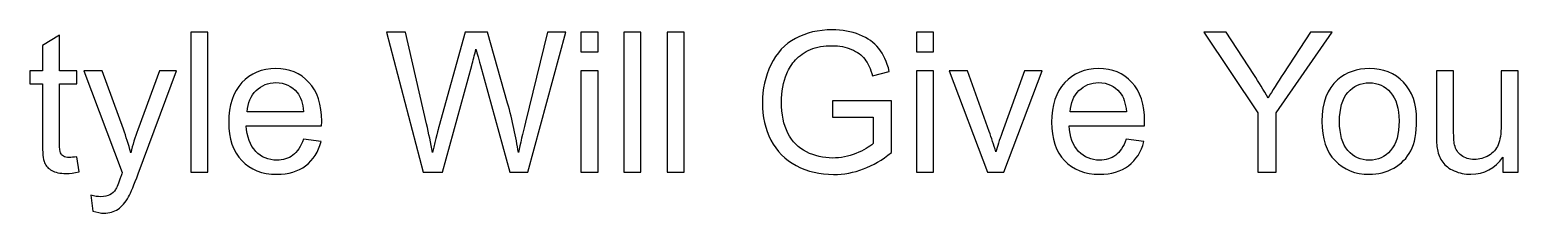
# Model space of a CAD drawing. Header units: centimetres. Extents: x -208 to 206, y -104 to 104.
# Drawn here: x 26.42 to 57.19, y -61.67 to -57.89 of the extents above; entities that cross this region are included whole.
import ezdxf

# ---------------------------------------------------------------- set-up
doc = ezdxf.new("R2010")
doc.units = ezdxf.units.CM
doc.header["$MEASUREMENT"] = 0
doc.layers.add('#Layer 1', color=7, linetype='Continuous')

msp = doc.modelspace()

# ---------------------------------------------------------------- linework, layer by layer
at = {"layer": '#Layer 1', "color": 8}
for points, knots in [([(27.38645, -60.50658), (27.38645, -60.50658), (27.43481, -60.81957), (27.43481, -60.81957), (27.43481, -60.81957), (27.33541, -60.84039), (27.24608, -60.85114), (27.16816, -60.85114), (27.16816, -60.85114), (27.03988, -60.85114), (26.94047, -60.83099), (26.86927, -60.79002), (26.86927, -60.79002), (26.79875, -60.74905), (26.74905, -60.69599), (26.72016, -60.62949), (26.72016, -60.62949), (26.69128, -60.563), (26.67718, -60.42329), (26.67718, -60.21037), (26.67718, -60.21037), (26.67718, -60.21037), (26.67718, -59.00541), (26.67718, -59.00541), (26.67718, -59.00541), (26.67718, -59.00541), (26.41523, -59.00541), (26.41523, -59.00541), (26.41523, -59.00541), (26.41523, -59.00541), (26.41523, -58.73137), (26.41523, -58.73137), (26.41523, -58.73137), (26.41523, -58.73137), (26.67718, -58.73137), (26.67718, -58.73137), (26.67718, -58.73137), (26.67718, -58.73137), (26.67718, -58.21419), (26.67718, -58.21419), (26.67718, -58.21419), (26.67718, -58.21419), (27.03182, -58.00127), (27.03182, -58.00127), (27.03182, -58.00127), (27.03182, -58.00127), (27.03182, -58.73137), (27.03182, -58.73137), (27.03182, -58.73137), (27.03182, -58.73137), (27.38645, -58.73137), (27.38645, -58.73137), (27.38645, -58.73137), (27.38645, -58.73137), (27.38645, -59.00541), (27.38645, -59.00541), (27.38645, -59.00541), (27.38645, -59.00541), (27.03182, -59.00541), (27.03182, -59.00541), (27.03182, -59.00541), (27.03182, -59.00541), (27.03182, -60.23052), (27.03182, -60.23052), (27.03182, -60.23052), (27.03182, -60.33194), (27.03786, -60.3971), (27.05062, -60.42598), (27.05062, -60.42598), (27.06271, -60.45486), (27.08286, -60.4777), (27.11107, -60.49516), (27.11107, -60.49516), (27.13928, -60.51195), (27.17958, -60.52068), (27.23197, -60.52068), (27.23197, -60.52068), (27.27093, -60.52068), (27.32265, -60.51598), (27.38645, -60.50658)], [0, 0, 0, 0, 0.04761905, 0.04761905, 0.04761905, 0.04761905, 0.0952381, 0.0952381, 0.0952381, 0.0952381, 0.14285714, 0.14285714, 0.14285714, 0.14285714, 0.19047619, 0.19047619, 0.19047619, 0.19047619, 0.23809524, 0.23809524, 0.23809524, 0.23809524, 0.28571429, 0.28571429, 0.28571429, 0.28571429, 0.33333333, 0.33333333, 0.33333333, 0.33333333, 0.38095238, 0.38095238, 0.38095238, 0.38095238, 0.42857143, 0.42857143, 0.42857143, 0.42857143, 0.47619048, 0.47619048, 0.47619048, 0.47619048, 0.52380952, 0.52380952, 0.52380952, 0.52380952, 0.57142857, 0.57142857, 0.57142857, 0.57142857, 0.61904762, 0.61904762, 0.61904762, 0.61904762, 0.66666667, 0.66666667, 0.66666667, 0.66666667, 0.71428571, 0.71428571, 0.71428571, 0.71428571, 0.76190476, 0.76190476, 0.76190476, 0.76190476, 0.80952381, 0.80952381, 0.80952381, 0.80952381, 0.85714286, 0.85714286, 0.85714286, 0.85714286, 0.9047619, 0.9047619, 0.9047619, 0.9047619, 1, 1, 1, 1]), ([(29.74332, -60.82293), (29.74332, -60.82293), (29.74332, -57.93746), (29.74332, -57.93746), (29.74332, -57.93746), (29.74332, -57.93746), (30.09796, -57.93746), (30.09796, -57.93746), (30.09796, -57.93746), (30.09796, -57.93746), (30.09796, -60.82293), (30.09796, -60.82293), (30.09796, -60.82293), (30.09796, -60.82293), (29.74332, -60.82293), (29.74332, -60.82293)], [0, 0, 0, 0, 0.2, 0.2, 0.2, 0.2, 0.4, 0.4, 0.4, 0.4, 0.6, 0.6, 0.6, 0.6, 1, 1, 1, 1]), ([(34.54974, -60.82293), (34.54974, -60.82293), (33.79009, -57.93746), (33.79009, -57.93746), (33.79009, -57.93746), (33.79009, -57.93746), (34.18637, -57.93746), (34.18637, -57.93746), (34.18637, -57.93746), (34.18637, -57.93746), (34.61892, -59.82954), (34.61892, -59.82954), (34.61892, -59.82954), (34.66594, -60.02768), (34.70758, -60.22448), (34.74318, -60.41926), (34.74318, -60.41926), (34.81908, -60.11164), (34.86341, -59.93432), (34.87617, -59.8873), (34.87617, -59.8873), (34.87617, -59.8873), (35.42156, -57.93746), (35.42156, -57.93746), (35.42156, -57.93746), (35.42156, -57.93746), (35.88165, -57.93746), (35.88165, -57.93746), (35.88165, -57.93746), (35.88165, -57.93746), (36.29539, -59.39833), (36.29539, -59.39833), (36.29539, -59.39833), (36.39682, -59.76103), (36.47204, -60.10156), (36.5204, -60.41926), (36.5204, -60.41926), (36.55869, -60.23724), (36.60772, -60.02835), (36.6675, -59.7926), (36.6675, -59.7926), (36.6675, -59.7926), (37.11818, -57.93746), (37.11818, -57.93746), (37.11818, -57.93746), (37.11818, -57.93746), (37.5017, -57.93746), (37.5017, -57.93746), (37.5017, -57.93746), (37.5017, -57.93746), (36.71183, -60.82293), (36.71183, -60.82293), (36.71183, -60.82293), (36.71183, -60.82293), (36.3404, -60.82293), (36.3404, -60.82293), (36.3404, -60.82293), (36.3404, -60.82293), (35.73523, -58.62458), (35.73523, -58.62458), (35.73523, -58.62458), (35.68418, -58.44054), (35.65328, -58.3277), (35.64187, -58.28606), (35.64187, -58.28606), (35.60895, -58.4177), (35.5794, -58.53054), (35.55388, -58.6239), (35.55388, -58.6239), (35.55388, -58.6239), (34.94871, -60.82293), (34.94871, -60.82293), (34.94871, -60.82293), (34.94871, -60.82293), (34.54974, -60.82293), (34.54974, -60.82293)], [0, 0, 0, 0, 0.05, 0.05, 0.05, 0.05, 0.1, 0.1, 0.1, 0.1, 0.15, 0.15, 0.15, 0.15, 0.2, 0.2, 0.2, 0.2, 0.25, 0.25, 0.25, 0.25, 0.3, 0.3, 0.3, 0.3, 0.35, 0.35, 0.35, 0.35, 0.4, 0.4, 0.4, 0.4, 0.45, 0.45, 0.45, 0.45, 0.5, 0.5, 0.5, 0.5, 0.55, 0.55, 0.55, 0.55, 0.6, 0.6, 0.6, 0.6, 0.65, 0.65, 0.65, 0.65, 0.7, 0.7, 0.7, 0.7, 0.75, 0.75, 0.75, 0.75, 0.8, 0.8, 0.8, 0.8, 0.85, 0.85, 0.85, 0.85, 0.9, 0.9, 0.9, 0.9, 1, 1, 1, 1]), ([(37.81134, -58.34046), (37.81134, -58.34046), (37.81134, -57.93746), (37.81134, -57.93746), (37.81134, -57.93746), (37.81134, -57.93746), (38.16598, -57.93746), (38.16598, -57.93746), (38.16598, -57.93746), (38.16598, -57.93746), (38.16598, -58.34046), (38.16598, -58.34046), (38.16598, -58.34046), (38.16598, -58.34046), (37.81134, -58.34046), (37.81134, -58.34046)], [0, 0, 0, 0, 0.2, 0.2, 0.2, 0.2, 0.4, 0.4, 0.4, 0.4, 0.6, 0.6, 0.6, 0.6, 1, 1, 1, 1]), ([(38.69861, -60.82293), (38.69861, -60.82293), (38.69861, -57.93746), (38.69861, -57.93746), (38.69861, -57.93746), (38.69861, -57.93746), (39.05325, -57.93746), (39.05325, -57.93746), (39.05325, -57.93746), (39.05325, -57.93746), (39.05325, -60.82293), (39.05325, -60.82293), (39.05325, -60.82293), (39.05325, -60.82293), (38.69861, -60.82293), (38.69861, -60.82293)], [0, 0, 0, 0, 0.2, 0.2, 0.2, 0.2, 0.4, 0.4, 0.4, 0.4, 0.6, 0.6, 0.6, 0.6, 1, 1, 1, 1]), ([(39.59394, -60.82293), (39.59394, -60.82293), (39.59394, -57.93746), (39.59394, -57.93746), (39.59394, -57.93746), (39.59394, -57.93746), (39.94858, -57.93746), (39.94858, -57.93746), (39.94858, -57.93746), (39.94858, -57.93746), (39.94858, -60.82293), (39.94858, -60.82293), (39.94858, -60.82293), (39.94858, -60.82293), (39.59394, -60.82293), (39.59394, -60.82293)], [0, 0, 0, 0, 0.2, 0.2, 0.2, 0.2, 0.4, 0.4, 0.4, 0.4, 0.6, 0.6, 0.6, 0.6, 1, 1, 1, 1]), ([(43.01136, -59.69051), (43.01136, -59.69051), (43.01136, -59.35199), (43.01136, -59.35199), (43.01136, -59.35199), (43.01136, -59.35199), (44.23245, -59.35199), (44.23245, -59.35199), (44.23245, -59.35199), (44.23245, -59.35199), (44.23245, -60.42128), (44.23245, -60.42128), (44.23245, -60.42128), (44.04505, -60.57038), (43.85161, -60.68322), (43.65213, -60.75845), (43.65213, -60.75845), (43.45264, -60.83368), (43.24779, -60.87129), (43.03823, -60.87129), (43.03823, -60.87129), (42.75479, -60.87129), (42.49754, -60.81084), (42.26582, -60.68927), (42.26582, -60.68927), (42.03476, -60.56837), (41.85946, -60.39239), (41.74192, -60.16336), (41.74192, -60.16336), (41.62371, -59.93365), (41.5646, -59.67707), (41.5646, -59.3943), (41.5646, -59.3943), (41.5646, -59.11355), (41.62303, -58.8516), (41.74057, -58.60778), (41.74057, -58.60778), (41.85812, -58.36464), (42.0267, -58.18396), (42.24701, -58.06642), (42.24701, -58.06642), (42.46731, -57.94821), (42.7212, -57.8891), (43.00868, -57.8891), (43.00868, -57.8891), (43.21689, -57.8891), (43.40563, -57.92269), (43.57422, -57.99053), (43.57422, -57.99053), (43.7428, -58.05836), (43.87512, -58.1524), (43.9705, -58.27262), (43.9705, -58.27262), (44.06654, -58.39352), (44.13908, -58.55136), (44.18879, -58.74548), (44.18879, -58.74548), (44.18879, -58.74548), (43.84422, -58.83951), (43.84422, -58.83951), (43.84422, -58.83951), (43.80057, -58.69309), (43.74683, -58.57756), (43.68303, -58.49293), (43.68303, -58.49293), (43.61855, -58.40897), (43.5272, -58.34181), (43.40764, -58.29143), (43.40764, -58.29143), (43.28876, -58.24106), (43.15644, -58.21553), (43.01069, -58.21553), (43.01069, -58.21553), (42.83673, -58.21553), (42.68628, -58.2424), (42.55866, -58.29546), (42.55866, -58.29546), (42.43172, -58.34852), (42.32962, -58.41838), (42.25104, -58.50569), (42.25104, -58.50569), (42.17313, -58.59234), (42.11268, -58.68771), (42.06969, -58.79115), (42.06969, -58.79115), (41.99648, -58.97048), (41.95954, -59.16392), (41.95954, -59.37281), (41.95954, -59.37281), (41.95954, -59.63073), (42.00387, -59.84633), (42.09185, -60.02029), (42.09185, -60.02029), (42.18051, -60.19358), (42.30947, -60.32254), (42.47806, -60.4065), (42.47806, -60.4065), (42.64732, -60.49046), (42.82665, -60.53277), (43.01674, -60.53277), (43.01674, -60.53277), (43.18196, -60.53277), (43.34316, -60.50053), (43.50033, -60.43672), (43.50033, -60.43672), (43.6575, -60.37224), (43.77639, -60.30441), (43.85766, -60.23119), (43.85766, -60.23119), (43.85766, -60.23119), (43.85766, -59.69051), (43.85766, -59.69051), (43.85766, -59.69051), (43.85766, -59.69051), (43.01136, -59.69051), (43.01136, -59.69051)], [0, 0, 0, 0, 0.03333333, 0.03333333, 0.03333333, 0.03333333, 0.06666667, 0.06666667, 0.06666667, 0.06666667, 0.1, 0.1, 0.1, 0.1, 0.13333333, 0.13333333, 0.13333333, 0.13333333, 0.16666667, 0.16666667, 0.16666667, 0.16666667, 0.2, 0.2, 0.2, 0.2, 0.23333333, 0.23333333, 0.23333333, 0.23333333, 0.26666667, 0.26666667, 0.26666667, 0.26666667, 0.3, 0.3, 0.3, 0.3, 0.33333333, 0.33333333, 0.33333333, 0.33333333, 0.36666667, 0.36666667, 0.36666667, 0.36666667, 0.4, 0.4, 0.4, 0.4, 0.43333333, 0.43333333, 0.43333333, 0.43333333, 0.46666667, 0.46666667, 0.46666667, 0.46666667, 0.5, 0.5, 0.5, 0.5, 0.53333333, 0.53333333, 0.53333333, 0.53333333, 0.56666667, 0.56666667, 0.56666667, 0.56666667, 0.6, 0.6, 0.6, 0.6, 0.63333333, 0.63333333, 0.63333333, 0.63333333, 0.66666667, 0.66666667, 0.66666667, 0.66666667, 0.7, 0.7, 0.7, 0.7, 0.73333333, 0.73333333, 0.73333333, 0.73333333, 0.76666667, 0.76666667, 0.76666667, 0.76666667, 0.8, 0.8, 0.8, 0.8, 0.83333333, 0.83333333, 0.83333333, 0.83333333, 0.86666667, 0.86666667, 0.86666667, 0.86666667, 0.9, 0.9, 0.9, 0.9, 0.93333333, 0.93333333, 0.93333333, 0.93333333, 1, 1, 1, 1]), ([(44.75164, -58.34046), (44.75164, -58.34046), (44.75164, -57.93746), (44.75164, -57.93746), (44.75164, -57.93746), (44.75164, -57.93746), (45.10628, -57.93746), (45.10628, -57.93746), (45.10628, -57.93746), (45.10628, -57.93746), (45.10628, -58.34046), (45.10628, -58.34046), (45.10628, -58.34046), (45.10628, -58.34046), (44.75164, -58.34046), (44.75164, -58.34046)], [0, 0, 0, 0, 0.2, 0.2, 0.2, 0.2, 0.4, 0.4, 0.4, 0.4, 0.6, 0.6, 0.6, 0.6, 1, 1, 1, 1]), ([(51.80813, -60.82293), (51.80813, -60.82293), (51.80813, -59.6005), (51.80813, -59.6005), (51.80813, -59.6005), (51.80813, -59.6005), (50.69586, -57.93746), (50.69586, -57.93746), (50.69586, -57.93746), (50.69586, -57.93746), (51.15528, -57.93746), (51.15528, -57.93746), (51.15528, -57.93746), (51.15528, -57.93746), (51.72552, -58.81063), (51.72552, -58.81063), (51.72552, -58.81063), (51.83164, -58.9725), (51.93038, -59.13437), (52.02038, -59.29624), (52.02038, -59.29624), (52.10837, -59.14511), (52.21516, -58.97586), (52.33942, -58.78779), (52.33942, -58.78779), (52.33942, -58.78779), (52.89824, -57.93746), (52.89824, -57.93746), (52.89824, -57.93746), (52.89824, -57.93746), (53.34356, -57.93746), (53.34356, -57.93746), (53.34356, -57.93746), (53.34356, -57.93746), (52.19098, -59.6005), (52.19098, -59.6005), (52.19098, -59.6005), (52.19098, -59.6005), (52.19098, -60.82293), (52.19098, -60.82293), (52.19098, -60.82293), (52.19098, -60.82293), (51.80813, -60.82293), (51.80813, -60.82293)], [0, 0, 0, 0, 0.08333333, 0.08333333, 0.08333333, 0.08333333, 0.16666667, 0.16666667, 0.16666667, 0.16666667, 0.25, 0.25, 0.25, 0.25, 0.33333333, 0.33333333, 0.33333333, 0.33333333, 0.41666667, 0.41666667, 0.41666667, 0.41666667, 0.5, 0.5, 0.5, 0.5, 0.58333333, 0.58333333, 0.58333333, 0.58333333, 0.66666667, 0.66666667, 0.66666667, 0.66666667, 0.75, 0.75, 0.75, 0.75, 0.83333333, 0.83333333, 0.83333333, 0.83333333, 1, 1, 1, 1]), ([(27.72027, -61.62691), (27.72027, -61.62691), (27.67997, -61.29914), (27.67997, -61.29914), (27.67997, -61.29914), (27.75788, -61.31996), (27.82505, -61.33071), (27.88281, -61.33071), (27.88281, -61.33071), (27.96207, -61.33071), (28.0252, -61.31727), (28.07222, -61.29108), (28.07222, -61.29108), (28.11991, -61.26488), (28.15886, -61.22794), (28.18909, -61.18093), (28.18909, -61.18093), (28.21125, -61.14533), (28.24752, -61.05734), (28.29723, -60.91629), (28.29723, -60.91629), (28.30394, -60.89681), (28.31402, -60.86793), (28.3288, -60.82965), (28.3288, -60.82965), (28.3288, -60.82965), (27.53489, -58.73137), (27.53489, -58.73137), (27.53489, -58.73137), (27.53489, -58.73137), (27.91371, -58.73137), (27.91371, -58.73137), (27.91371, -58.73137), (27.91371, -58.73137), (28.35029, -59.93902), (28.35029, -59.93902), (28.35029, -59.93902), (28.40738, -60.09149), (28.45776, -60.25269), (28.50276, -60.42195), (28.50276, -60.42195), (28.54373, -60.26276), (28.59209, -60.10559), (28.64851, -59.95111), (28.64851, -59.95111), (28.64851, -59.95111), (29.09449, -58.73137), (29.09449, -58.73137), (29.09449, -58.73137), (29.09449, -58.73137), (29.44846, -58.73137), (29.44846, -58.73137), (29.44846, -58.73137), (29.44846, -58.73137), (28.65791, -60.8592), (28.65791, -60.8592), (28.65791, -60.8592), (28.57261, -61.08824), (28.50611, -61.24541), (28.45843, -61.33205), (28.45843, -61.33205), (28.39529, -61.44825), (28.32275, -61.53355), (28.24148, -61.58795), (28.24148, -61.58795), (28.15954, -61.64236), (28.06215, -61.66923), (27.94931, -61.66923), (27.94931, -61.66923), (27.8808, -61.66923), (27.80423, -61.65512), (27.72027, -61.62691)], [0, 0, 0, 0, 0.05263158, 0.05263158, 0.05263158, 0.05263158, 0.10526316, 0.10526316, 0.10526316, 0.10526316, 0.15789474, 0.15789474, 0.15789474, 0.15789474, 0.21052632, 0.21052632, 0.21052632, 0.21052632, 0.26315789, 0.26315789, 0.26315789, 0.26315789, 0.31578947, 0.31578947, 0.31578947, 0.31578947, 0.36842105, 0.36842105, 0.36842105, 0.36842105, 0.42105263, 0.42105263, 0.42105263, 0.42105263, 0.47368421, 0.47368421, 0.47368421, 0.47368421, 0.52631579, 0.52631579, 0.52631579, 0.52631579, 0.57894737, 0.57894737, 0.57894737, 0.57894737, 0.63157895, 0.63157895, 0.63157895, 0.63157895, 0.68421053, 0.68421053, 0.68421053, 0.68421053, 0.73684211, 0.73684211, 0.73684211, 0.73684211, 0.78947368, 0.78947368, 0.78947368, 0.78947368, 0.84210526, 0.84210526, 0.84210526, 0.84210526, 0.89473684, 0.89473684, 0.89473684, 0.89473684, 1, 1, 1, 1]), ([(32.07332, -60.14589), (32.07332, -60.14589), (32.44005, -60.19425), (32.44005, -60.19425), (32.44005, -60.19425), (32.38296, -60.40717), (32.27616, -60.57307), (32.12034, -60.69061), (32.12034, -60.69061), (31.96451, -60.80815), (31.7657, -60.86726), (31.52323, -60.86726), (31.52323, -60.86726), (31.21829, -60.86726), (30.9765, -60.77323), (30.79783, -60.58516), (30.79783, -60.58516), (30.61917, -60.39777), (30.52984, -60.1338), (30.52984, -59.79461), (30.52984, -59.79461), (30.52984, -59.44401), (30.61984, -59.17131), (30.80052, -58.97787), (30.80052, -58.97787), (30.9812, -58.78376), (31.21561, -58.68704), (31.50375, -58.68704), (31.50375, -58.68704), (31.78249, -58.68704), (32.01019, -58.78175), (32.18683, -58.97183), (32.18683, -58.97183), (32.36348, -59.16191), (32.45214, -59.42923), (32.45214, -59.77379), (32.45214, -59.77379), (32.45214, -59.79461), (32.45147, -59.82618), (32.45012, -59.86782), (32.45012, -59.86782), (32.45012, -59.86782), (30.89254, -59.86782), (30.89254, -59.86782), (30.89254, -59.86782), (30.90597, -60.09686), (30.97045, -60.27284), (31.08732, -60.39441), (31.08732, -60.39441), (31.20352, -60.51598), (31.34927, -60.5771), (31.52323, -60.5771), (31.52323, -60.5771), (31.65286, -60.5771), (31.76368, -60.54285), (31.85503, -60.47434), (31.85503, -60.47434), (31.94705, -60.40583), (32.01959, -60.29635), (32.07332, -60.14589)], [0, 0, 0, 0, 0.0625, 0.0625, 0.0625, 0.0625, 0.125, 0.125, 0.125, 0.125, 0.1875, 0.1875, 0.1875, 0.1875, 0.25, 0.25, 0.25, 0.25, 0.3125, 0.3125, 0.3125, 0.3125, 0.375, 0.375, 0.375, 0.375, 0.4375, 0.4375, 0.4375, 0.4375, 0.5, 0.5, 0.5, 0.5, 0.5625, 0.5625, 0.5625, 0.5625, 0.625, 0.625, 0.625, 0.625, 0.6875, 0.6875, 0.6875, 0.6875, 0.75, 0.75, 0.75, 0.75, 0.8125, 0.8125, 0.8125, 0.8125, 0.875, 0.875, 0.875, 0.875, 1, 1, 1, 1]), ([(37.81134, -60.82293), (37.81134, -60.82293), (37.81134, -58.73137), (37.81134, -58.73137), (37.81134, -58.73137), (37.81134, -58.73137), (38.16598, -58.73137), (38.16598, -58.73137), (38.16598, -58.73137), (38.16598, -58.73137), (38.16598, -60.82293), (38.16598, -60.82293), (38.16598, -60.82293), (38.16598, -60.82293), (37.81134, -60.82293), (37.81134, -60.82293)], [0, 0, 0, 0, 0.2, 0.2, 0.2, 0.2, 0.4, 0.4, 0.4, 0.4, 0.6, 0.6, 0.6, 0.6, 1, 1, 1, 1]), ([(44.75164, -60.82293), (44.75164, -60.82293), (44.75164, -58.73137), (44.75164, -58.73137), (44.75164, -58.73137), (44.75164, -58.73137), (45.10628, -58.73137), (45.10628, -58.73137), (45.10628, -58.73137), (45.10628, -58.73137), (45.10628, -60.82293), (45.10628, -60.82293), (45.10628, -60.82293), (45.10628, -60.82293), (44.75164, -60.82293), (44.75164, -60.82293)], [0, 0, 0, 0, 0.2, 0.2, 0.2, 0.2, 0.4, 0.4, 0.4, 0.4, 0.6, 0.6, 0.6, 0.6, 1, 1, 1, 1]), ([(46.21855, -60.82293), (46.21855, -60.82293), (45.42935, -58.73137), (45.42935, -58.73137), (45.42935, -58.73137), (45.42935, -58.73137), (45.80884, -58.73137), (45.80884, -58.73137), (45.80884, -58.73137), (45.80884, -58.73137), (46.25617, -59.98402), (46.25617, -59.98402), (46.25617, -59.98402), (46.30453, -60.11903), (46.34953, -60.2594), (46.3905, -60.40516), (46.3905, -60.40516), (46.42207, -60.295), (46.46573, -60.16268), (46.52282, -60.00753), (46.52282, -60.00753), (46.52282, -60.00753), (46.98761, -58.73137), (46.98761, -58.73137), (46.98761, -58.73137), (46.98761, -58.73137), (47.35165, -58.73137), (47.35165, -58.73137), (47.35165, -58.73137), (47.35165, -58.73137), (46.55976, -60.82293), (46.55976, -60.82293), (46.55976, -60.82293), (46.55976, -60.82293), (46.21855, -60.82293), (46.21855, -60.82293)], [0, 0, 0, 0, 0.1, 0.1, 0.1, 0.1, 0.2, 0.2, 0.2, 0.2, 0.3, 0.3, 0.3, 0.3, 0.4, 0.4, 0.4, 0.4, 0.5, 0.5, 0.5, 0.5, 0.6, 0.6, 0.6, 0.6, 0.7, 0.7, 0.7, 0.7, 0.8, 0.8, 0.8, 0.8, 1, 1, 1, 1]), ([(49.08857, -60.14589), (49.08857, -60.14589), (49.4553, -60.19425), (49.4553, -60.19425), (49.4553, -60.19425), (49.39821, -60.40717), (49.29141, -60.57307), (49.13559, -60.69061), (49.13559, -60.69061), (48.97976, -60.80815), (48.78095, -60.86726), (48.53848, -60.86726), (48.53848, -60.86726), (48.23354, -60.86726), (47.99175, -60.77323), (47.81308, -60.58516), (47.81308, -60.58516), (47.63442, -60.39777), (47.54509, -60.1338), (47.54509, -59.79461), (47.54509, -59.79461), (47.54509, -59.44401), (47.63509, -59.17131), (47.81577, -58.97787), (47.81577, -58.97787), (47.99645, -58.78376), (48.23086, -58.68704), (48.519, -58.68704), (48.519, -58.68704), (48.79774, -58.68704), (49.02544, -58.78175), (49.20208, -58.97183), (49.20208, -58.97183), (49.37873, -59.16191), (49.46739, -59.42923), (49.46739, -59.77379), (49.46739, -59.77379), (49.46739, -59.79461), (49.46672, -59.82618), (49.46537, -59.86782), (49.46537, -59.86782), (49.46537, -59.86782), (47.90779, -59.86782), (47.90779, -59.86782), (47.90779, -59.86782), (47.92122, -60.09686), (47.9857, -60.27284), (48.10257, -60.39441), (48.10257, -60.39441), (48.21877, -60.51598), (48.36452, -60.5771), (48.53848, -60.5771), (48.53848, -60.5771), (48.66811, -60.5771), (48.77893, -60.54285), (48.87028, -60.47434), (48.87028, -60.47434), (48.9623, -60.40583), (49.03484, -60.29635), (49.08857, -60.14589)], [0, 0, 0, 0, 0.0625, 0.0625, 0.0625, 0.0625, 0.125, 0.125, 0.125, 0.125, 0.1875, 0.1875, 0.1875, 0.1875, 0.25, 0.25, 0.25, 0.25, 0.3125, 0.3125, 0.3125, 0.3125, 0.375, 0.375, 0.375, 0.375, 0.4375, 0.4375, 0.4375, 0.4375, 0.5, 0.5, 0.5, 0.5, 0.5625, 0.5625, 0.5625, 0.5625, 0.625, 0.625, 0.625, 0.625, 0.6875, 0.6875, 0.6875, 0.6875, 0.75, 0.75, 0.75, 0.75, 0.8125, 0.8125, 0.8125, 0.8125, 0.875, 0.875, 0.875, 0.875, 1, 1, 1, 1]), ([(53.13534, -59.77715), (53.13534, -59.39094), (53.24281, -59.10482), (53.45841, -58.91876), (53.45841, -58.91876), (53.63774, -58.76428), (53.85738, -58.68704), (54.11597, -58.68704), (54.11597, -58.68704), (54.40277, -58.68704), (54.63785, -58.78107), (54.82054, -58.96914), (54.82054, -58.96914), (55.00256, -59.15653), (55.09391, -59.41647), (55.09391, -59.7476), (55.09391, -59.7476), (55.09391, -60.01626), (55.05361, -60.22716), (54.97301, -60.38098), (54.97301, -60.38098), (54.89241, -60.53479), (54.77487, -60.65434), (54.62039, -60.73964), (54.62039, -60.73964), (54.46658, -60.82494), (54.29799, -60.86726), (54.11597, -60.86726), (54.11597, -60.86726), (53.82312, -60.86726), (53.5867, -60.7739), (53.40602, -60.5865), (53.40602, -60.5865), (53.22534, -60.39911), (53.13534, -60.1291), (53.13534, -59.77715)], [0, 0, 0, 0, 0.1, 0.1, 0.1, 0.1, 0.2, 0.2, 0.2, 0.2, 0.3, 0.3, 0.3, 0.3, 0.4, 0.4, 0.4, 0.4, 0.5, 0.5, 0.5, 0.5, 0.6, 0.6, 0.6, 0.6, 0.7, 0.7, 0.7, 0.7, 0.8, 0.8, 0.8, 0.8, 1, 1, 1, 1]), ([(56.87583, -60.82293), (56.87583, -60.82293), (56.87583, -60.51195), (56.87583, -60.51195), (56.87583, -60.51195), (56.71329, -60.74905), (56.49298, -60.86726), (56.21424, -60.86726), (56.21424, -60.86726), (56.09133, -60.86726), (55.97647, -60.84375), (55.86968, -60.79674), (55.86968, -60.79674), (55.76289, -60.74905), (55.68363, -60.68994), (55.63191, -60.61874), (55.63191, -60.61874), (55.58019, -60.54688), (55.54392, -60.45956), (55.5231, -60.35612), (55.5231, -60.35612), (55.509, -60.28627), (55.50161, -60.17612), (55.50161, -60.02567), (55.50161, -60.02567), (55.50161, -60.02567), (55.50161, -58.73137), (55.50161, -58.73137), (55.50161, -58.73137), (55.50161, -58.73137), (55.85625, -58.73137), (55.85625, -58.73137), (55.85625, -58.73137), (55.85625, -58.73137), (55.85625, -59.88865), (55.85625, -59.88865), (55.85625, -59.88865), (55.85625, -60.07335), (55.86364, -60.19828), (55.87774, -60.26209), (55.87774, -60.26209), (55.89991, -60.35545), (55.94692, -60.42799), (56.01946, -60.48105), (56.01946, -60.48105), (56.09133, -60.53411), (56.17999, -60.56098), (56.28611, -60.56098), (56.28611, -60.56098), (56.39223, -60.56098), (56.49164, -60.53411), (56.58433, -60.47971), (56.58433, -60.47971), (56.67702, -60.42531), (56.74284, -60.35075), (56.7818, -60.25739), (56.7818, -60.25739), (56.82008, -60.16403), (56.83956, -60.02768), (56.83956, -59.84969), (56.83956, -59.84969), (56.83956, -59.84969), (56.83956, -58.73137), (56.83956, -58.73137), (56.83956, -58.73137), (56.83956, -58.73137), (57.1942, -58.73137), (57.1942, -58.73137), (57.1942, -58.73137), (57.1942, -58.73137), (57.1942, -60.82293), (57.1942, -60.82293), (57.1942, -60.82293), (57.1942, -60.82293), (56.87583, -60.82293), (56.87583, -60.82293)], [0, 0, 0, 0, 0.05, 0.05, 0.05, 0.05, 0.1, 0.1, 0.1, 0.1, 0.15, 0.15, 0.15, 0.15, 0.2, 0.2, 0.2, 0.2, 0.25, 0.25, 0.25, 0.25, 0.3, 0.3, 0.3, 0.3, 0.35, 0.35, 0.35, 0.35, 0.4, 0.4, 0.4, 0.4, 0.45, 0.45, 0.45, 0.45, 0.5, 0.5, 0.5, 0.5, 0.55, 0.55, 0.55, 0.55, 0.6, 0.6, 0.6, 0.6, 0.65, 0.65, 0.65, 0.65, 0.7, 0.7, 0.7, 0.7, 0.75, 0.75, 0.75, 0.75, 0.8, 0.8, 0.8, 0.8, 0.85, 0.85, 0.85, 0.85, 0.9, 0.9, 0.9, 0.9, 1, 1, 1, 1]), ([(30.91269, -59.57767), (30.91269, -59.57767), (32.07735, -59.57767), (32.07735, -59.57767), (32.07735, -59.57767), (32.0619, -59.40169), (32.0169, -59.27004), (31.94369, -59.18206), (31.94369, -59.18206), (31.83152, -59.04571), (31.6851, -58.9772), (31.50577, -58.9772), (31.50577, -58.9772), (31.34322, -58.9772), (31.20688, -59.0316), (31.09605, -59.14041), (31.09605, -59.14041), (30.9859, -59.24922), (30.92478, -59.39497), (30.91269, -59.57767)], [0, 0, 0, 0, 0.16666667, 0.16666667, 0.16666667, 0.16666667, 0.33333333, 0.33333333, 0.33333333, 0.33333333, 0.5, 0.5, 0.5, 0.5, 0.66666667, 0.66666667, 0.66666667, 0.66666667, 1, 1, 1, 1]), ([(47.92794, -59.57767), (47.92794, -59.57767), (49.0926, -59.57767), (49.0926, -59.57767), (49.0926, -59.57767), (49.07715, -59.40169), (49.03215, -59.27004), (48.95894, -59.18206), (48.95894, -59.18206), (48.84677, -59.04571), (48.70035, -58.9772), (48.52102, -58.9772), (48.52102, -58.9772), (48.35847, -58.9772), (48.22213, -59.0316), (48.1113, -59.14041), (48.1113, -59.14041), (48.00115, -59.24922), (47.94003, -59.39497), (47.92794, -59.57767)], [0, 0, 0, 0, 0.16666667, 0.16666667, 0.16666667, 0.16666667, 0.33333333, 0.33333333, 0.33333333, 0.33333333, 0.5, 0.5, 0.5, 0.5, 0.66666667, 0.66666667, 0.66666667, 0.66666667, 1, 1, 1, 1]), ([(53.49804, -59.77782), (53.49804, -60.04514), (53.55647, -60.2453), (53.67334, -60.37762), (53.67334, -60.37762), (53.79088, -60.51061), (53.93798, -60.5771), (54.11597, -60.5771), (54.11597, -60.5771), (54.29194, -60.5771), (54.43837, -60.51061), (54.55591, -60.37695), (54.55591, -60.37695), (54.67278, -60.24328), (54.73121, -60.03977), (54.73121, -59.7664), (54.73121, -59.7664), (54.73121, -59.50848), (54.67211, -59.31303), (54.55456, -59.18071), (54.55456, -59.18071), (54.43702, -59.04772), (54.2906, -58.98123), (54.11597, -58.98123), (54.11597, -58.98123), (53.93798, -58.98123), (53.79088, -59.04705), (53.67334, -59.17937), (53.67334, -59.17937), (53.55647, -59.31169), (53.49804, -59.51117), (53.49804, -59.77782)], [0, 0, 0, 0, 0.11111111, 0.11111111, 0.11111111, 0.11111111, 0.22222222, 0.22222222, 0.22222222, 0.22222222, 0.33333333, 0.33333333, 0.33333333, 0.33333333, 0.44444444, 0.44444444, 0.44444444, 0.44444444, 0.55555556, 0.55555556, 0.55555556, 0.55555556, 0.66666667, 0.66666667, 0.66666667, 0.66666667, 0.77777778, 0.77777778, 0.77777778, 0.77777778, 1, 1, 1, 1])]:
    msp.add_open_spline(points, degree=3, knots=knots, dxfattribs=at)

doc.saveas('drawing.dxf')
